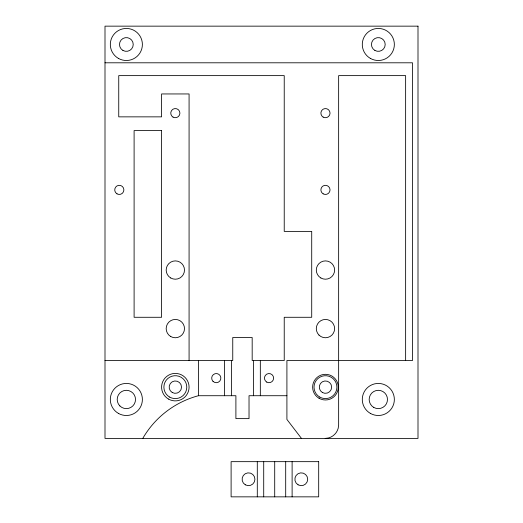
<?xml version="1.0" encoding="UTF-8"?>
<svg xmlns="http://www.w3.org/2000/svg" width="523" height="523" viewBox="0 0 523 523"><rect width="100%" height="100%" fill="white"/><g stroke="black" fill="none" stroke-linecap="round" stroke-linejoin="round"><path stroke-width="0.78" d="M325.195 438.411L328.464 437.98A13.781 13.781 0 0 0 338.211 428.232L338.643 424.964L338.643 75.626L405.632 75.626L405.632 360.53M104.999 62.799L412.503 62.799L412.503 360.53L286.911 360.53L286.911 419.433L301.47 438.411M104.999 360.53L232.755 360.53L232.755 337.525L252.178 337.525L252.178 360.53L284.231 360.53L284.231 317.284L311.715 317.284L311.715 231.388L284.231 231.388L284.231 75.626L118.741 75.626L118.741 116.858L161.587 116.858L161.587 93.95L189.078 93.95L189.078 360.53M142.772 438.411A91.623 91.623 0 0 1 198.407 395.721L235.899 395.721L235.899 418.622L249.026 418.622L249.026 395.721L286.911 395.721M292.115 461.659L292.115 496.85M285.695 461.659L285.695 496.85M274.706 461.659L274.706 496.85M263.71 461.659L263.71 496.85M260.33 360.53L260.33 395.721M257.296 461.659L257.296 496.85M253.459 360.53L253.459 395.721M231.467 360.53L231.467 395.721M224.596 360.53L224.596 395.721M198.407 360.53L198.407 395.721M418.001 26.15L104.999 26.15L104.999 438.411L418.001 438.411L418.001 26.15M161.587 130.6L134.104 130.6L134.104 317.284L161.587 317.284L161.587 130.6M318.69 461.659L231.107 461.659L231.107 496.85L318.69 496.85L318.69 461.659M117.015 193.85A4.583 4.583 0 0 0 123.886 189.882A4.583 4.583 0 0 0 117.015 185.913A4.583 4.583 0 0 0 117.015 193.85M323.168 193.85A4.583 4.583 0 0 0 330.039 189.882A4.583 4.583 0 0 0 323.168 185.913A4.583 4.583 0 0 0 323.168 193.85M373.742 407.404A9.166 9.166 0 0 0 387.484 399.467A9.166 9.166 0 0 0 373.742 391.531A9.166 9.166 0 0 0 373.742 407.404M173.041 117.113A4.583 4.583 0 0 0 179.912 113.145A4.583 4.583 0 0 0 173.041 109.176A4.583 4.583 0 0 0 173.041 117.113M323.168 117.113A4.583 4.583 0 0 0 330.039 113.145A4.583 4.583 0 0 0 323.168 109.176A4.583 4.583 0 0 0 323.168 117.113M322.371 392.505A6.184 6.184 0 0 0 331.647 387.151A6.184 6.184 0 0 0 322.371 381.79A6.184 6.184 0 0 0 322.371 392.505M119.878 405.946A9.166 9.166 0 0 0 135.202 401.841A9.166 9.166 0 0 0 123.984 390.616A9.166 9.166 0 0 0 119.878 405.946M370.304 413.353A16.036 16.036 0 0 0 394.355 399.467A16.036 16.036 0 0 0 370.304 385.582A16.036 16.036 0 0 0 370.304 413.353M170.753 336.537A9.166 9.166 0 0 0 184.495 328.601A9.166 9.166 0 0 0 170.753 320.664A9.166 9.166 0 0 0 170.753 336.537M170.753 277.988A9.166 9.166 0 0 0 184.495 270.051A9.166 9.166 0 0 0 170.753 262.121A9.166 9.166 0 0 0 170.753 277.988M320.88 277.988A9.166 9.166 0 0 0 334.622 270.051A9.166 9.166 0 0 0 320.88 262.121A9.166 9.166 0 0 0 320.88 277.988M318.984 335.08A9.166 9.166 0 0 0 334.308 330.974A9.166 9.166 0 0 0 323.09 319.749A9.166 9.166 0 0 0 318.984 335.08M172.244 392.505A6.184 6.184 0 0 0 181.52 387.151A6.184 6.184 0 0 0 172.244 381.79A6.184 6.184 0 0 0 172.244 392.505M266.75 382.091A4.583 4.583 0 0 0 273.621 378.122A4.583 4.583 0 0 0 266.75 374.154A4.583 4.583 0 0 0 266.75 382.091M168.465 399.049A13.742 13.742 0 0 0 189.078 387.151A13.742 13.742 0 0 0 168.465 375.246A13.742 13.742 0 0 0 168.465 399.049M118.335 413.353A16.036 16.036 0 0 0 142.387 399.467A16.036 16.036 0 0 0 118.335 385.582A16.036 16.036 0 0 0 118.335 413.353M319.043 398.258A12.827 12.827 0 0 0 338.289 387.151A12.827 12.827 0 0 0 319.043 376.037A12.827 12.827 0 0 0 319.043 398.258M319.736 397.068A11.454 11.454 0 0 0 336.91 387.151A11.454 11.454 0 0 0 319.736 377.233A11.454 11.454 0 0 0 319.736 397.068M169.609 397.068A11.454 11.454 0 0 0 186.789 387.151A11.454 11.454 0 0 0 169.609 377.233A11.454 11.454 0 0 0 169.609 397.068M122.918 50.424A6.871 6.871 0 0 0 133.228 44.475A6.871 6.871 0 0 0 122.918 38.525A6.871 6.871 0 0 0 122.918 50.424M374.886 50.424A6.871 6.871 0 0 0 385.19 44.475A6.871 6.871 0 0 0 374.886 38.525A6.871 6.871 0 0 0 374.886 50.424M370.304 58.36A16.036 16.036 0 0 0 394.355 44.475A16.036 16.036 0 0 0 370.304 30.589A16.036 16.036 0 0 0 370.304 58.36M118.335 58.36A16.036 16.036 0 0 0 142.387 44.475A16.036 16.036 0 0 0 118.335 30.589A16.036 16.036 0 0 0 118.335 58.36M213.031 381.365A4.583 4.583 0 0 0 220.699 379.312A4.583 4.583 0 0 0 215.09 373.697A4.583 4.583 0 0 0 213.031 381.365M298.077 484.808A6.413 6.413 0 0 0 307.694 479.258A6.413 6.413 0 0 0 298.077 473.701A6.413 6.413 0 0 0 298.077 484.808M245.307 484.808A6.413 6.413 0 0 0 254.93 479.258A6.413 6.413 0 0 0 245.307 473.701A6.413 6.413 0 0 0 245.307 484.808"/></g></svg>
